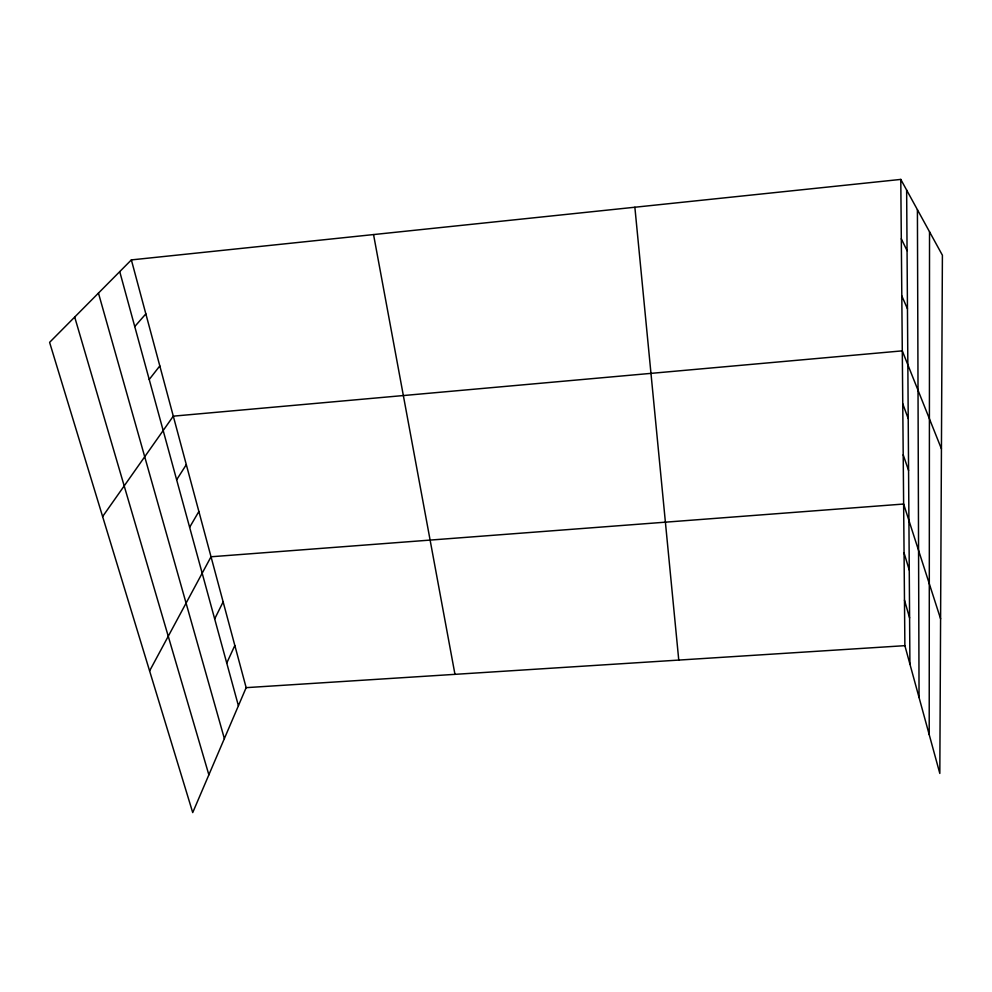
<?xml version="1.0" encoding="UTF-8"?>
<svg xmlns="http://www.w3.org/2000/svg" width="992" height="992" viewBox="0 0 992 992"><rect width="100%" height="100%" fill="white"/><g stroke="black" fill="none" stroke-linecap="round" stroke-linejoin="round"><path stroke-width="1.49" d="M929.206 734.613L929.529 231.781M131.366 259.904L246.152 687.654L192.721 812.584L49.6 342.364L131.366 259.904L900.786 179.416L942.4 255.229L939.821 773.438L904.878 645.668L900.786 179.416M226.746 663.065L234.831 645.482M214.669 618.921L223.138 601.871M149.606 670.914L211.023 556.772L903.638 504.035L940.59 618.81M189.633 527.298L198.871 511.488M176.638 479.768L186.31 464.64M102.622 516.559L173.29 416.156L902.286 350.858L941.433 448.855M149.222 379.49L159.811 365.924M134.751 326.554L145.849 313.881M246.152 687.654L904.878 645.668M901.306 238.799L907.06 250.641M901.802 295.901L907.457 308.822M902.757 403.794L908.213 418.612M903.204 454.82L908.573 470.468M904.072 552.941L909.267 570.065M74.698 317.056L208.866 774.826M904.481 600.123L909.59 617.904M98.456 293.086L224.366 738.594M119.734 271.622L238.415 705.758M373.55 234.571L454.968 674.349M634.868 207.241L678.764 660.089M906.638 190.092L909.912 664.057M917.414 209.721L919.063 697.525"/></g></svg>
